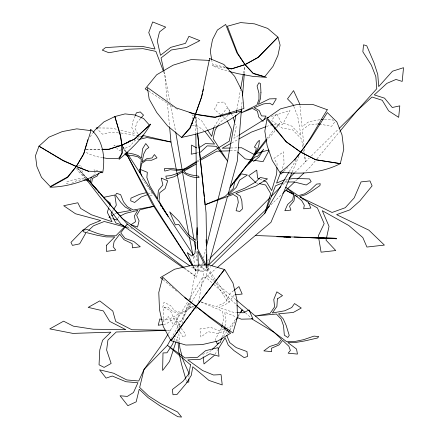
<?xml version="1.0" encoding="UTF-8"?>
<svg xmlns="http://www.w3.org/2000/svg" width="439" height="439" viewBox="0 0 439 439"><rect width="100%" height="100%" fill="white"/><g stroke="black" fill="none" stroke-linecap="round" stroke-linejoin="round"><path stroke-width="0.33" stroke-dasharray="2.19 1.65" d="M188.896 376.975L188.935 375.06M192.392 119.584L192.545 114.826L194.247 115.923M229.169 111.901L229.268 108.823L226.387 108.68L222.381 114.091M277.004 165.563L277.075 163.632L273.958 158.397L283.61 151.795L284.038 163.824L281.865 169.421M241.543 108.115L242.141 100.641M244.314 73.456L244.858 66.662M222.337 324.597L223.692 319.515L222.392 311.163L198.763 301.127L203.822 271.779L195.926 269.7L190.06 300.188M208.284 265.814L205.787 277.234L191.322 302.915M81.391 168.757L81.841 166.288L78.104 165.256M183.787 268.196L196.645 277.207L197.704 271.39L190.992 266.687M236.846 109.805L240.385 90.247M243.436 73.39L244.781 65.971M224.982 326.215L226.014 320.508L224.724 312.151L236.374 317.101M194.702 308.376L188.781 306.817L189.549 302.839M202.428 262.533L201.276 267.175L195.948 270.89L192.962 266.319M203.575 257.891L205.715 249.27M221.882 337.498L224.214 330.007M109.108 206.829L109.509 205.611M176.165 341.328L177.669 336.768L178.042 342.047M179.88 330.073L178.821 333.283L179.474 342.524M182.004 323.647L189.006 302.444M189.851 299.875L190.488 297.944L189.763 299.821M174.063 340.384L175.77 335.972M178.695 328.416L180.16 324.635L173.553 324.882L168.324 316.541L163.621 321.732L163.917 307.048L170.519 310.889L174.941 321.304L181.543 321.052L188.797 302.317M135.108 116L132.765 121.696L131.848 127.738L134.724 133.522L118.217 129.659M292.16 172.17L299.321 155.225M221.322 328.41L215.329 339.424L215.818 340.56M171.139 338.749L190.987 303.514M214.155 126.882L219.977 117.339M289.279 171.523L296.512 159.154M117.871 218.353L118.881 216.679M274.88 130.723L273.815 132.479L267.269 139.509M276.652 127.798L279.484 123.118L276.043 127.195M168.318 333.673L187.541 302.103M188.962 299.766L202.489 277.547L205.787 277.234L216.213 268.454M214.962 354.339L217.42 350.333M227.391 334.095L228.099 332.949M229.866 330.068L235.523 320.86M237.998 316.832L240.117 313.375M112.472 211.34L113.169 210.221M218.545 124.802L220.378 122.102L228.066 115.276M223.407 336.329L226.87 331.472M235.491 319.383L229.932 327.176L227.418 328.026M238.273 315.487L239.859 313.265M90.154 136.754L92.931 132.896M234.377 294.767L228.406 302.937L218.809 307.602L233.477 312.343L236.731 312.491M266.747 138.664L274.32 129.231M315.207 160.987L310.406 166.754L304.979 171.984M316.953 158.891L339.638 131.64M140.491 118.552L137.028 122.476L135.091 128.501L137.978 134.285M202.324 266.045L201.364 267.022L203.839 269.497L207.29 266.166M207.625 260.689L209.557 258.741M282.804 184.698L288.105 179.337M294.849 172.516L309.352 157.941M311.3 156.015L338.579 129.006M197.726 265.957L197.813 271.379L207.005 270.424L210.89 266.588M270.934 204.804L282.282 193.868M295.606 181.022L297.088 179.595M283.874 171.303L287.814 167.572M86.801 232.066L87.751 231.172M211.302 350.273L209.354 352.073L202.878 354.262L203.098 356.199M92.799 175.787L95.362 173.762L94.61 171.424M233.751 290.596L230.124 293.4L225.717 302.065L216.12 306.735L198.763 301.127M196.809 161.278L199.13 159.84M238.509 135.453L233.894 138.312L236.226 126.63L235.359 124.034M114.574 214.062L116.258 213.08M197.204 162.029L199.586 160.712M231.732 142.96L238.278 139.344M71.656 183.365L75.848 181.06L81.259 179.699L82.565 179.825M198.368 266.253L193.972 268.174L193.165 266.308M121.054 149.858L119.243 150.588L116.807 148.201M121.658 149.617L130.098 146.214L134.795 140.414L138 139.662M266.484 126.514L270.259 125.115M223.649 329.305L219.248 330.792L211.077 327.467L199.997 328.86L200.919 336.987L208.053 331.692L217.338 333.464L226.14 330.49M271.302 116.489L290.042 110.414L282.584 124.577L274.139 124.797M136.853 138.367L140.699 137.462M192.99 266.27L195.948 270.89L199.119 270.15L198.439 266.094M197.254 152.865L198.587 152.569M163.423 324.388L166.019 323.955L176.28 317.199L176.341 322.846L178.382 328.46M317.836 123.93L309.226 124.775L302.334 129.779L303.925 146.132M285.613 179.342L288.187 179.101M188.781 306.817L194.17 306.493M319.784 119.732L308.924 121.625L302.027 126.624L299.974 105.558M324.443 119.512L331.763 119.172L334.661 122.135L331.566 126.339L321.112 124.358M166.332 330.391L170.392 330.26L166.332 330.205M230.865 147.998L237.526 147.828M230.179 150.835L236.171 150.676L237.181 151.587M119.051 145.232L113.888 145.336L114.859 146.291M284.554 182.048L287.133 182.02M86.225 149.364L101.184 149.276M86.006 149.721L101.453 149.65M98.791 127.947L111.61 128.117L117.553 129.505M192.194 125.702L197.715 125.977L204.009 130.784M118.398 132.858L109.871 132.441L102.49 134.175L97.463 129.258M121.027 132.99L136.727 135.64M83.981 178.871L80.063 178.497L74.493 179.463L66.662 181.779L66.366 183.387L68.111 183.87M147.866 193.034L152.514 193.72M149.924 195.152L153.244 195.646M225.542 67.924L212.213 65.669L223.725 70.097L228.906 71.398M102.748 157.683L96.306 156.564L88.074 153.732L85.473 151.186M139.344 136.128L141.303 136.491M256.14 182.904L258.028 183.321M224.971 67.194L212.416 64.116L211.785 60.247M195.36 308.551L196.677 308.897M162.216 319.543L164.01 320.015L170.469 318.456L179.727 313.446L172.818 311.63L167.939 307.042L162.666 307.591L164.005 302.268L170.628 305.593L174.513 310.713L181.422 312.53L192.375 306.603L177.724 316.245L177.779 321.891L180.33 327.423M127.173 227.638L132.408 229.043M97.87 170.733L94.045 169.668L94.418 170.837M175.611 108.576L178.19 109.316M126.756 226.623L130.613 227.918M111.396 218.172L112.609 218.584M259.965 179.107L262.939 180.391M301.983 199.295L303.168 199.959M206.939 266.358L207.005 270.424L201.276 267.175L200.53 266.034M194.812 116.291L201.605 120.681L207.021 129.104M148.634 91.12L174.464 107.829M184.737 268.075L196.645 277.207M220.471 114.524L214.32 109.448L218.117 102.232L224.219 102.073L230.025 111.709M222.518 116.22L226.623 119.606M163.039 279.786L174.629 289.444M175.15 289.883L176.73 291.2M236.105 299.859L206.934 275.418L205.787 277.234L213.414 284.077M213.925 284.532L235.798 304.145M245.461 312.809L251.053 317.825M85.473 178.58L77.451 170.486L76.468 168.049M86.692 178.201L77.654 168.005L86.653 178.212M87.295 178.536L83.816 174.481L81.281 169.372M181.131 328.416L185.532 333.87L184.72 337.108L182.542 336.532L179.573 330.765M77.555 168.099L85.523 178.371M215.357 279.566L206.687 265.99M216.921 281.756L225.898 294.355L229.312 302.284L226.903 300.474L214.666 281.322M152.13 193.165L142.593 179.326L142.214 178.047M193.818 255.745L197.545 261.463M199.037 263.746L200.157 265.458M123.052 146.862L126.399 152.037M214.309 280.757L205.671 266.418M231.391 113.975L232.758 116.247M122.904 146.95L125.806 152.388M122.245 145.743L125.691 152.426M293.773 106.392L297.68 116.236L300.962 135.486L291.787 126.119L281.306 122.486L276.647 113.591L271.549 120.516L282.266 128.067L292.385 129.653L301.566 139.02L302.937 147.06M163.615 71.733L164.823 74.91L170.052 102.358M185.779 378.967L186.52 381.513M164.104 71.65L164.823 74.91L167.188 100.663M193.215 256.793L194.647 264.179M194.773 264.849L195.948 270.89M170.562 105.036L175.408 130.476M303.508 150.412L303.854 152.421M303.969 153.09L305.451 161.799L304.655 153.628M195.937 251.245L197.528 260.695M197.528 132.666L195.86 117.048L197.501 132.688M304.194 148.859L304.589 152.942M167.435 103.374L169.608 127.096M206.884 266.319L207.005 270.424M195.607 117.054L195.821 133.401"/><path stroke-width="0.66" d="M188.858 378.884L188.792 382.073L186.707 382.149M188.946 374.423L188.973 373.15L183.123 360.238L182.432 357.62M192.26 123.661L192.326 121.625M229.087 114.365L229.147 112.516M276.927 167.495L276.68 173.932L271.664 190.581L266.511 181.933L263.537 180.648M241.488 108.795L237.301 161.124L228.176 194.049M242.52 95.883L244.26 74.136M91.263 176.999L90.341 182.092L87.729 179.046M235.869 115.205L227.572 161.058L206.533 245.95M236.358 112.505L236.725 110.48M240.632 88.903L243.195 74.74M224.521 328.751L224.867 326.846M202.527 93.134L201.616 97.14L190.252 128.177L181.581 137.363C203.202 133.258 225.026 125.565 241.79 110.886L214.435 117.542L195.574 114.327L189.132 112.472M202.829 91.8L203.433 89.128M213.831 127.447L211.713 136.403L207.378 129.664M221.662 327.137L222.167 325.233M208.465 265.156L227.446 196.683M86.801 142.878L83.739 153.875L76.298 166.48L67.644 177.455L49.991 187.233C68.314 186.86 86.302 180.879 102.046 171.676L88.557 171.205L76.298 166.48L63.046 160.696L39 146.127L35.471 155.702L36.871 166.562L41.496 177.329L50.26 186.553L67.573 176.933L76.298 166.48L83.679 153.935L90.988 130.652L76.754 128.846L62.272 131.59L48.91 137.171L38.934 146.209L62.766 160.186L76.298 166.48L88.607 171.336M87.158 141.588L87.701 139.646M90.22 130.597L90.582 129.302C103.099 139.415 105.475 157.793 102.688 172.774L100.004 172.5M221.684 338.123L220.323 342.491L217.294 343.967L216.065 341.125M108.702 208.042L107.292 212.3L112.027 221.679L91.361 214.748L80.672 208.443L77.807 202.763L63.688 205.726L75.481 213.755L100.701 220.526L89.907 224.867L81.533 231.485L70.953 242.41L72.446 245.374L79.64 243.864L85.852 232.955M109.712 205.002L110.315 203.18L104.021 198.302M175.951 341.981L169.498 361.516L162.639 370.461L162.99 352.945L166.99 352.791L172.598 344.16L173.817 341.015M180.731 327.499L181.367 325.573M177.23 332.191L178.207 329.673M280.658 172.532L276.554 183.101L285.01 179.595M135.371 115.364L136.408 112.834L140.26 111.929L143.52 115.117L140.924 118.058M291.897 172.796L270.94 222.37L217.256 267.581M268.992 150.412L263.06 161.689L254.477 160.339M98.835 173.026L97.249 175.973L92.459 178.399L91.537 183.486L99.263 192.496L98.331 191.552M170.798 339.347L167.435 345.317L144.03 369.457L138.751 380.992L126.734 379.933L113.564 373.199L99.571 369.814L106.123 378.122L112.263 376.02L125.916 381.721L137.934 382.775L133.472 392.526L127.332 396.422L120.056 395.78L127.875 405.691L136.167 401.844L139.229 389.234L148.135 397.69L159.637 405.62L177.784 416.715L181.576 417.05L177.592 412.001L160.597 403.589L148.558 395.912L139.657 387.461L144.03 369.457L160.844 345.948L167.961 334.255M288.933 172.11L264.81 213.338L211.861 265.628M117.531 218.907L116.862 220.027L113.218 218.787M218.123 349.192L225.152 337.745L228.209 345.087L234.042 350.662L244.15 357.62L247.53 356.479L246.965 351.54L236.242 347.611L229.734 342.596L226.689 335.248M228.456 332.372L229.866 330.068M236.231 319.707L237.647 317.408M240.473 312.798L242.24 309.923L240.254 312.705M112.126 211.894L111.083 213.573L115.814 222.952L123.535 225.542M113.866 209.107L116.297 205.194L114.809 195.009L103.631 197.352M218.183 125.34L215.247 129.659L213.14 138.614L227.572 161.058L216.312 146.324L207.197 145.869L200.585 152.124L199.251 152.421M218.787 342.81L217.629 344.434L212.273 349.378M221.097 339.572L222.249 337.953M227.259 330.929L228.028 329.854L226.771 330.276M93.326 132.348L94.917 130.142L103.867 121.938L114.892 116.522L120.451 136.035L121.932 145.139L122.108 153.2L119.073 159.401C131.129 149.211 142.878 137.989 150.632 124.078L134.784 139.015L121.932 145.139L108.17 149.622L102.128 149.65M220.378 116.796L221.98 114.634M266.336 139.207L254.461 154.929L257.863 148.442L259.037 144.464L259.361 140.26L257.287 142.307L254.4 147.076L256.228 148.091L255.679 151.34L252.271 157.831L230.058 187.25L245.878 166.749L252.447 160.268L253.632 161.376L258.961 156.997L263.713 149.156L257.512 156.35L254.9 157.091L248.331 163.571L266.841 140.03M294.58 160.098L310.384 139.19L327.318 112.571L336.845 121.916L342.014 134.91L343.781 149.233L340.291 163.632L315.592 159.703L300.649 152.086L286.146 141.786L266.972 119.199L264.827 131.135L267.142 145.6L272.29 160.504L280.922 174.102L283.385 171.77M207.224 291.864L224.554 269.283L232.994 283.062L236.928 299.821L237.461 317.106L232.911 332.921L210.583 317.43L184.693 297.647M220.06 275.396L185.324 320.58L171.034 340.796L163.253 326.545L159.489 309.671L158.781 292.506L162.682 277.163L181.965 295.013L209.705 317.512L230.7 333.185L217.766 341.026L202.05 344.631L185.829 345.038L170.996 340.675L195.97 306.384L207.257 291.913M220.888 274.331L224.603 269.535L208.969 264.909L191.613 265.365L174.629 269.217L160.411 277.591L162.512 279.347M340.071 131.118L357.088 110.677L376.772 88.733L375.844 76.671L371.328 65.093L362.85 51.786L363.536 44.794L366.768 45.826L373.984 62.695L377.776 74.509L378.709 86.571L392.493 71.2L403.529 67.694L402.19 81.413L395.989 79.443L386.907 83.355L374.308 94.901L384.548 98.155L392.274 107.511L399.797 105.854L398.672 117.356L388.614 110.853L382.237 100.273L371.998 97.014L357.088 110.677L339.067 128.523M274.754 128.72L275.615 127.705M257.945 57.575L277.958 37.145L267.68 28.403L254.538 23.86L240.61 22.57L227.353 26.247L237.614 53.196L245.022 64.626L253.396 73.653L266.621 77.385L252.831 76.364L237.976 73.675L229.553 71.562M210.034 258.253L269.793 197.846M271.236 196.387L280.878 186.646M289.071 178.366L294.371 173.004M208.772 264.739L269.458 206.231M282.776 193.39L294.618 181.976M297.576 179.123L303.991 172.939M88.7 230.277L93.452 225.816L104.257 221.481L126.514 227.462M214.259 355.486L203.981 363.953L203.175 356.847M126.855 143.048L130.021 140.557M234.272 290.195L238.937 286.59L242.174 294.064L235.677 294.651M198.911 147.811L205.452 143.586L214.567 144.041L205.057 131.585M196.228 161.634L182.322 170.25L196.606 162.359M199.707 159.483L229.268 141.177L231.616 129.494L227.21 120.769M239.09 135.097L262.736 120.451M263.894 119.737L266.775 117.948L268.717 117.323M110.085 216.69L108.965 217.343L110.178 217.755M111.769 215.703L114.014 214.391M200.179 160.383L216.85 151.181L229.509 150.851M231.133 143.29L222.2 148.223L230.195 148.014M238.876 139.015L251.382 132.112L265.853 126.75M257.358 57.893L245.022 64.626L231.54 68.945L226.87 68.155M120.072 216.087L125.428 213.414L137.725 210.358L134.394 215.884L135.519 221.711L130.932 224.801L137.55 227.045L139.081 220.822L136.65 215.324L139.981 209.798L154.539 206.182L192.249 265.112M205.079 204.772L225.053 196.436L233.285 188.55L234.689 182.169L241.335 173.855L247.393 175.018L239.584 180.122L236.38 187.255L228.148 195.146L245.028 188.106L255.284 182.273L260.267 177.493L267.494 178.882L255.575 186.185L235.919 193.423L240.281 196.156L241.84 200.897L242.377 208.953L239.782 211.444L236.1 210.736L238.3 202.384L237.521 197.171L233.147 194.439L205.079 204.772L204.365 197.973M282.743 182.8L275.5 185.818L264.81 213.338L270.742 193.637L265.59 184.989L259.29 183.601M147.274 194.762L141.254 197.001L134.658 202.461L130.69 200.821L130.948 198.132L139.657 194.312L145.874 192.743M224.274 329.091L226.793 328.24M268.657 150.001L253.698 154.221L241.521 147.723L238.19 147.806M141.342 137.308L143.268 136.853L141.303 136.491M138.642 139.509L146.983 137.544L170.974 142.006L189.055 235.315M196.59 153.013L191.267 154.199L191.563 145.084L196.683 147.894M116.906 212.964L131.162 210.391L125.263 207.06L120.901 202.461L115.567 195.059L116.615 193.314L120.643 194.68L123.474 201.808L127.354 206.687L133.258 210.018L154.539 206.182L126.13 152.997M162.776 324.498L158.232 325.266L159.829 318.912L161.618 319.383M288.829 179.041L295.266 178.448L309.539 178.903L311.163 181.636L306.246 185L294.234 181.944L287.781 182.015M321.118 119.671L323.109 119.578M165.651 330.413L116.203 332.005L107.928 340.077L106.622 350.031L111.149 363.459L104.12 367.399L99.044 364.798L99.779 349.916L102.6 340.258L110.858 332.175L72.907 333.399L49.794 328.899L63.595 321.167L73.324 326.15L93.194 329.212L125.812 329.656L109.75 321.425L103.341 310.911L88.19 307.382L99.757 300.902L112.796 311.048L115.731 321.502L131.793 329.738L165.651 330.194M270.885 124.885L272.838 124.83M101.864 149.271L108.663 149.227L121.932 145.139L134.427 139.031L149.485 125.186L143.586 118.514L134.877 114.985L125.044 113.899L114.831 116.554L120.505 135.563L121.932 145.139L122.091 153.09L118.645 158.364L106.617 158.353L103.39 157.793M98.117 127.941L96.092 127.914L97.008 128.808M307.059 237.444L335.665 238.311L294.037 237.016M255.366 235.485L336.647 238.756L307.234 237.576M237.378 312.519L243.239 312.787L249.05 309.961L252.908 318.884L241.274 319.18L236.983 317.359M209.37 60.401L191.316 59.539L173.07 65.186L156.685 74.767L145.188 88.892L148.058 90.752M119.057 132.891L120.368 132.957M285.323 236.692L288.807 236.923L283.616 236.835L290.772 237.164L276.949 236.681L284.79 236.764L281.3 236.533M83.871 179.952L87.141 180.264L88.069 181.203M253.155 160.131L245.231 158.885L237.68 152.048M137.38 135.761L138.691 136.002M126.333 152.695L133.451 154.04L137.967 155.483L141.484 158.128L142.571 148.816L145.748 143.558L148.859 147.515L146.033 149.485L143.685 154.073L142.038 161.953L146.703 158.698L152.037 157.969L154.396 154.572L157.003 157.886L151.554 160.257L146.401 160.147L141.737 163.401L139.783 172.73L141.331 159.434L137.819 156.794L133.094 155.691L126.443 155.735L124.857 153.721M318.5 123.864L320.459 124.237M138.636 134.438L139.959 134.746M142.598 135.366L170.974 142.006L169.608 127.096M226.288 67.518L231.572 68.813L245.022 64.626L258.341 57.24L277.953 37.123L280.109 45.129L277.931 55.418L273.014 66.344L264.69 76.776L253.012 73.17L245.022 64.626L236.901 52.883L225.679 24.463L217.404 30.017L212.498 39.658L210.308 51.226L211.68 59.605M259.372 178.849L257.583 178.08L256.76 170.156L248.666 175.693L255.674 182.454M293.954 194.159L285.965 190.317L293.675 194.642M300.1 197.111L332.06 212.471L345.263 207.713L354.191 197.912L361.056 181.911L369.967 180.912L372.102 185.867L359.75 201.062L349.801 209.886L336.603 214.655L368.886 230.168L384.405 245.088L366.916 247.047L362.823 237.548L348.84 225.558L322.275 210.671L329.03 226.359L326.029 240.155L335.747 250.537L321.085 252.178L318.33 235.831L324.163 223.632L317.402 207.938L308.507 202.95M294.865 195.306L297.236 196.634M189.873 265.908L122.223 218.512L112.768 207.801M182.668 267.411L121.169 224.329L86.362 179.452M184.199 267.658L127.365 224.077L87.147 178.711M220.982 114.952L222.008 115.797M236.626 300.298L255.377 316.014L274.139 332.339L281.525 339.314L277.876 343.852L269.7 346.503L263.839 350.893L271.62 351.634L271.505 348.215L279.023 344.933L282.667 340.395L288.911 346.289L290.371 350.448L288.16 353.197L297.444 354.075L296.534 349.043L287.814 342.541L296.265 342.36L304.94 340.894L317.567 337.992L318.719 336.554L313.989 336.109L303.645 339.654L295.035 341.449L286.585 341.624L274.139 332.339L253.089 319.652L251.563 318.28M236.813 305.056L244.951 312.354M95.065 188.26L95.998 189.204M87.553 179.233L111.868 206.78M160.416 205.189L161.563 206.857M162.331 207.965L168.071 216.301L158.995 201.172L159.812 192.661L165.091 188.638L167.736 180.775L161.212 178.075L162.869 184.929L158.402 190.317L157.59 198.829L149.918 186.043L146.851 177.482L147.345 172.329L139.558 169.108L141.649 176.132M193.445 255.174L126.767 152.607M192.216 265.178L152.306 204.036L126.004 153.03M206.33 265.425L197.802 249.056L197.1 227.534L196.019 240.424L188.391 234.695L178.98 221.261L169.684 211.828L175.309 224.872L178.706 224.411L188.221 236.692L195.854 242.421L194.938 253.308L191.881 256.08L187.261 252.612L192.897 265.683M230.365 112.274L231.051 113.41M204.98 265.271L197.874 251.179L198.346 265.568M299.842 104.197L293.565 90.615L287.485 98.874L293.043 104.542L293.532 105.777M163.374 71.096L155.894 51.379L143.01 48.674L128.177 49.239L108.899 52.746L102.265 50.117L105.503 47.599L127.54 46.227L142.121 46.364L155.011 49.058L148.755 32.585L152.684 21.95L165.712 27.114L159.494 31.937L157.31 40.992L160.482 55.319L170.744 47.352L185.499 43.346L188.924 36.311L199.838 40.64L186.405 47.505L171.325 49.98L161.064 57.948L163.956 70.997M233.191 117.542L234.711 122.086M185.598 378.33L181.526 364.31L178.7 351.288L178.091 342.711M182.086 356.314L179.842 347.809L179.518 343.188M189.313 236.654L192.825 254.779M175.666 131.815L194.011 239.765M194.236 241.115L195.596 249.215M197.599 133.346L206.061 212.811L206.928 265.683M197.577 133.368L203.367 188.452M203.509 189.813L204.223 196.612M206.105 239.65L206.204 243.069M206.544 254.697L206.862 265.639M197.215 234.777L196.403 177.669M197.325 241.554L197.44 248.331M195.832 134.082L196.381 176.308M106.688 245.143L106.414 251.371L115.77 250.098L113.158 246.751L114.107 241.587L119.704 234.19L124.017 239.71L132.117 243.612L132.441 247.826L140.282 246.756L133.73 241.461L125.049 238.355L120.736 232.829L127.365 224.077L115.869 235.787L107.226 235.748L98.204 233.707L87.191 229.548L82.428 230.195L83.789 231.94L97.052 235.26L106.09 236.895L114.738 236.945L106.688 245.143M277.371 298.888L276.91 306.433L272.323 312.996L284.724 310.785L291.748 307.53L294.525 303.563L301.269 308.03L293.279 312.453L278.524 313.841L283.215 318.873L286.124 325.299L289.23 335.412L287.781 337.481L284.34 335.204L283.528 325.776L281.141 319.06L276.444 314.033L255.377 316.014L270.051 313.397L274.638 306.839L273.777 299.53L276.844 291.847L282.502 295.595L277.371 298.888M260.936 92.525L260.508 98.555L258.428 104.339L269.431 98.896L276.345 98.671L272.641 104.932L269.606 103.214L263.691 103.884L254.17 107.681L259.186 110.524L261.474 115.912L266.034 116.099L262.923 121.351L258.714 117.01L257.441 111.221L252.425 108.378L241.165 112.872L256.875 105.108L258.961 99.324L258.939 93.309L257.078 85.978L258.966 82.784L260.552 83.679L260.936 92.525M190.526 364.831L188.989 373.518L183.112 381.222L172.384 389.508L172.971 394.749L176.928 394.557L186.251 383.445L191.256 375.444L192.803 366.757L208.969 380.426L222.222 384.921L221.069 374.626L213.486 374.994L202.62 370.543L187.755 359.887L200.272 359.278L209.957 353.757L219.012 356.281L218.046 347.655L205.639 350.673L197.545 357.324L185.028 357.928L167.435 345.317L190.526 364.831M293.762 193.939L292.698 199.893L287.611 204.519L284.856 210.725L290.87 210.111L289.559 206.165L293.932 200.936L294.997 194.976L301.73 200.645L304.304 205.205L303.662 208.81L310.839 208.081L308.354 202.406L299.574 196.496L305.758 194.696L311.635 191.355L319.927 185.604L320.261 183.721L316.607 184.095L310.236 190.158L304.518 193.873L298.333 195.668L285.794 187.228L293.762 193.939M209.622 58.497L201.545 96.937L195.574 114.327L189.813 127.952L181.68 137.511L167.522 125.878L156.734 112.499L149.183 99.115L147.4 87.476L176.044 107.851L195.574 114.327L215.319 117.037L243.903 108.532L242.158 91.197L234.624 76.32L223.819 64.429L209.622 58.497M327.296 109.755C313.451 131.448 302.389 157.085 280.384 171.973C300.55 174.651 322.061 173.015 340.384 163.637L315.817 159.774L300.649 152.086L286.157 141.698L267.296 118.091L280.488 108.845L296.336 104.701L312.584 104.383L327.296 109.755M182.827 171.775L174.288 176.697L166.436 178.947L165.854 176.116L170.722 175.611L177.071 173.559L185.159 169.542L177.12 170.376L170.255 169.673L164.817 171.067L164.329 168.691L172.609 168.51L178.607 169.635L186.646 168.801L196.222 164.049L184.029 171.078L186.12 173.268L190.839 174.859L198.724 176.209L199.021 177.652C193.434 177.811 186.789 175.896 182.827 171.775"/></g></svg>
